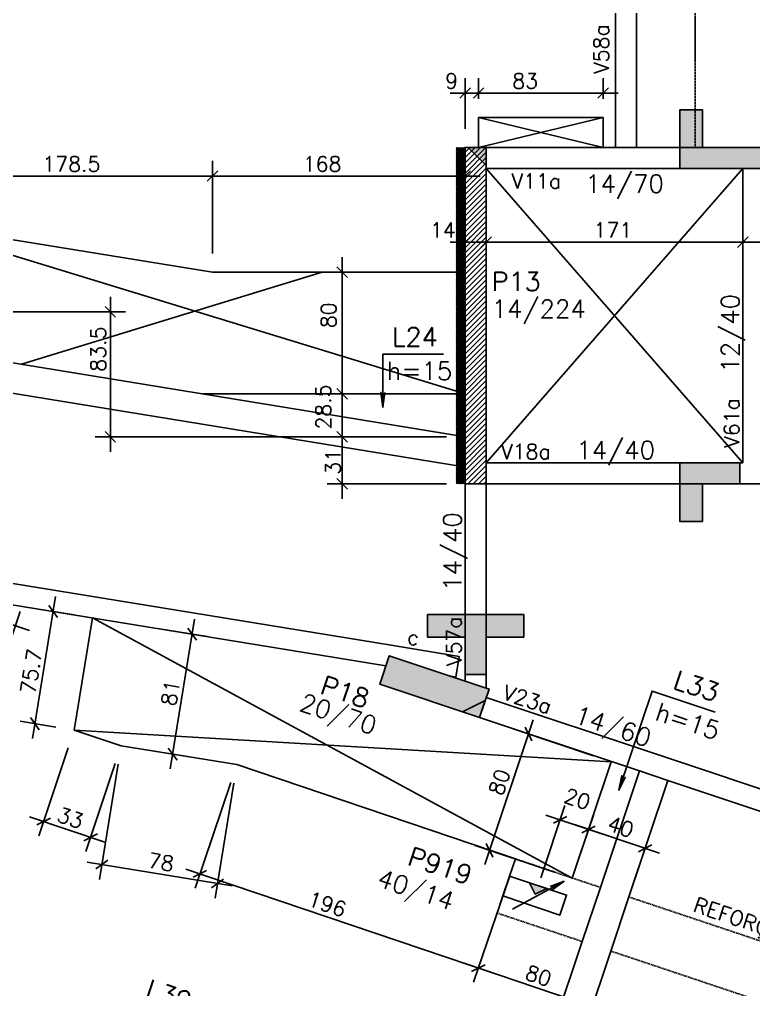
# Model space of a CAD drawing. Extents: x 3196 to 9141, y -1880 to 2325.
# Drawn here: x 5810 to 6299, y -118 to 528 of the extents above; entities that cross this region are included whole.
import ezdxf

# ---------------------------------------------------------------- set-up
doc = ezdxf.new("R2010")
doc.units = 0
doc.header["$MEASUREMENT"] = 0
doc.linetypes.add('ESTILO_TQS_0001', pattern=[1, 0.7, -0.3])
doc.layers.get('0').update_dxf_attribs({"linetype": 'CONTINUOUS'})
for name, color, linetype in [('1', 1, 'CONTINUOUS'), ('10', 10, 'CONTINUOUS'), ('2', 2, 'CONTINUOUS'), ('221', 11, 'CONTINUOUS'), ('3', 3, 'CONTINUOUS'), ('4', 4, 'CONTINUOUS'), ('8', 8, 'CONTINUOUS')]:
    doc.layers.add(name, color=color, linetype=linetype)
doc.styles.get("Standard").update_dxf_attribs({"font": 'ROMANS.SHX'})

# ---------------------------------------------------------------- blocks, each defined once
blk = doc.blocks.new('_H3', base_point=(15616.014671, -1966.579242))
for p, q in [((15610.014671, -1748.426392), (15615.861821, -1742.579242)), ((15610.014671, -1747.719286), (15615.154715, -1742.579242)), ((15610.014671, -1747.012179), (15614.447608, -1742.579242)), ((15610.014671, -1746.305072), (15613.740501, -1742.579242)), ((15610.014671, -1745.597965), (15613.033394, -1742.579242)), ((15610.014671, -1744.890858), (15612.326287, -1742.579242)), ((15610.014671, -1744.183752), (15611.619181, -1742.579242)), ((15610.014671, -1743.476645), (15610.912074, -1742.579242)), ((15610.014671, -1742.769538), (15610.204967, -1742.579242)), ((15610.014671, -1749.133499), (15616.014671, -1743.133499)), ((15610.014671, -1749.840606), (15616.014671, -1743.840606)), ((15610.014671, -1750.547713), (15616.014671, -1744.547713)), ((15610.014671, -1751.254819), (15616.014671, -1745.254819)), ((15610.014671, -1751.961926), (15616.014671, -1745.961926)), ((15610.014671, -1752.669033), (15616.014671, -1746.669033)), ((15610.014671, -1753.37614), (15616.014671, -1747.37614)), ((15610.014671, -1754.083247), (15616.014671, -1748.083247)), ((15610.014671, -1754.790353), (15616.014671, -1748.790353)), ((15610.014671, -1755.49746), (15616.014671, -1749.49746)), ((15610.014671, -1756.204567), (15616.014671, -1750.204567)), ((15610.014671, -1756.911674), (15616.014671, -1750.911674)), ((15610.014671, -1757.618781), (15616.014671, -1751.618781)), ((15610.014671, -1758.325887), (15616.014671, -1752.325887)), ((15610.014671, -1759.032994), (15616.014671, -1753.032994)), ((15610.014671, -1759.740101), (15616.014671, -1753.740101)), ((15610.014671, -1760.447208), (15616.014671, -1754.447208)), ((15610.014671, -1761.154314), (15616.014671, -1755.154314)), ((15610.014671, -1761.861421), (15616.014671, -1755.861421)), ((15610.014671, -1762.568528), (15616.014671, -1756.568528)), ((15610.014671, -1763.275635), (15616.014671, -1757.275635)), ((15610.014671, -1763.982742), (15616.014671, -1757.982742)), ((15610.014671, -1764.689848), (15616.014671, -1758.689848)), ((15610.014671, -1765.396955), (15616.014671, -1759.396955)), ((15610.014671, -1766.104062), (15616.014671, -1760.104062)), ((15610.014671, -1766.811169), (15616.014671, -1760.811169)), ((15610.014671, -1767.518275), (15616.014671, -1761.518275)), ((15610.014671, -1768.225382), (15616.014671, -1762.225382)), ((15610.014671, -1768.932489), (15616.014671, -1762.932489)), ((15610.014671, -1769.639596), (15616.014671, -1763.639596)), ((15610.014671, -1770.346703), (15616.014671, -1764.346703)), ((15610.014671, -1771.053809), (15616.014671, -1765.053809)), ((15610.014671, -1771.760916), (15616.014671, -1765.760916)), ((15610.014671, -1772.468023), (15616.014671, -1766.468023)), ((15610.014671, -1773.17513), (15616.014671, -1767.17513)), ((15610.014671, -1773.882236), (15616.014671, -1767.882236)), ((15610.014671, -1774.589343), (15616.014671, -1768.589343)), ((15610.014671, -1775.29645), (15616.014671, -1769.29645)), ((15610.014671, -1776.003557), (15616.014671, -1770.003557)), ((15610.014671, -1776.710664), (15616.014671, -1770.710664)), ((15610.014671, -1777.41777), (15616.014671, -1771.41777)), ((15610.014671, -1778.124877), (15616.014671, -1772.124877)), ((15610.014671, -1778.831984), (15616.014671, -1772.831984)), ((15610.014671, -1779.539091), (15616.014671, -1773.539091)), ((15610.014671, -1780.246198), (15616.014671, -1774.246198)), ((15610.014671, -1780.953304), (15616.014671, -1774.953304)), ((15610.014671, -1781.660411), (15616.014671, -1775.660411)), ((15610.014671, -1782.367518), (15616.014671, -1776.367518)), ((15610.014671, -1783.074625), (15616.014671, -1777.074625)), ((15610.014671, -1783.781731), (15616.014671, -1777.781731)), ((15610.014671, -1784.488838), (15616.014671, -1778.488838)), ((15610.014671, -1785.195945), (15616.014671, -1779.195945)), ((15610.014671, -1785.903052), (15616.014671, -1779.903052)), ((15610.014671, -1786.610159), (15616.014671, -1780.610159)), ((15610.014671, -1787.317265), (15616.014671, -1781.317265)), ((15610.014671, -1788.024372), (15616.014671, -1782.024372)), ((15610.014671, -1788.731479), (15616.014671, -1782.731479)), ((15610.014671, -1789.438586), (15616.014671, -1783.438586)), ((15610.014671, -1790.145692), (15616.014671, -1784.145692)), ((15610.014671, -1790.852799), (15616.014671, -1784.852799)), ((15610.014671, -1791.559906), (15616.014671, -1785.559906)), ((15610.014671, -1792.267013), (15616.014671, -1786.267013)), ((15610.014671, -1792.97412), (15616.014671, -1786.97412)), ((15610.014671, -1793.681226), (15616.014671, -1787.681226)), ((15610.014671, -1794.388333), (15616.014671, -1788.388333)), ((15610.014671, -1795.09544), (15616.014671, -1789.09544)), ((15610.014671, -1795.802547), (15616.014671, -1789.802547)), ((15610.014671, -1796.509653), (15616.014671, -1790.509653)), ((15610.014671, -1797.21676), (15616.014671, -1791.21676)), ((15610.014671, -1797.923867), (15616.014671, -1791.923867)), ((15610.014671, -1798.630974), (15616.014671, -1792.630974)), ((15610.014671, -1799.338081), (15616.014671, -1793.338081)), ((15610.014671, -1800.045187), (15616.014671, -1794.045187)), ((15610.014671, -1800.752294), (15616.014671, -1794.752294)), ((15610.014671, -1801.459401), (15616.014671, -1795.459401)), ((15610.014671, -1802.166508), (15616.014671, -1796.166508)), ((15610.014671, -1802.873615), (15616.014671, -1796.873615)), ((15610.014671, -1803.580721), (15616.014671, -1797.580721)), ((15610.014671, -1804.287828), (15616.014671, -1798.287828)), ((15610.014671, -1804.994935), (15616.014671, -1798.994935)), ((15610.014671, -1805.702042), (15616.014671, -1799.702042)), ((15610.014671, -1806.409148), (15616.014671, -1800.409148)), ((15610.014671, -1807.116255), (15616.014671, -1801.116255)), ((15610.014671, -1807.823362), (15616.014671, -1801.823362)), ((15610.014671, -1808.530469), (15616.014671, -1802.530469)), ((15610.014671, -1809.237576), (15616.014671, -1803.237576)), ((15610.014671, -1809.944682), (15616.014671, -1803.944682)), ((15610.014671, -1810.651789), (15616.014671, -1804.651789)), ((15610.014671, -1811.358896), (15616.014671, -1805.358896)), ((15610.014671, -1812.066003), (15616.014671, -1806.066003)), ((15610.014671, -1812.773109), (15616.014671, -1806.773109)), ((15610.014671, -1813.480216), (15616.014671, -1807.480216)), ((15610.014671, -1814.187323), (15616.014671, -1808.187323)), ((15610.014671, -1814.89443), (15616.014671, -1808.89443)), ((15610.014671, -1815.601537), (15616.014671, -1809.601537)), ((15610.014671, -1816.308643), (15616.014671, -1810.308643)), ((15610.014671, -1817.01575), (15616.014671, -1811.01575)), ((15610.014671, -1817.722857), (15616.014671, -1811.722857)), ((15610.014671, -1818.429964), (15616.014671, -1812.429964)), ((15610.014671, -1819.13707), (15616.014671, -1813.13707)), ((15610.014671, -1819.844177), (15616.014671, -1813.844177)), ((15610.014671, -1820.551284), (15616.014671, -1814.551284)), ((15610.014671, -1821.258391), (15616.014671, -1815.258391)), ((15610.014671, -1821.965498), (15616.014671, -1815.965498)), ((15610.014671, -1822.672604), (15616.014671, -1816.672604)), ((15610.014671, -1823.379711), (15616.014671, -1817.379711)), ((15610.014671, -1824.086818), (15616.014671, -1818.086818)), ((15610.014671, -1824.793925), (15616.014671, -1818.793925)), ((15610.014671, -1825.501032), (15616.014671, -1819.501032)), ((15610.014671, -1826.208138), (15616.014671, -1820.208138)), ((15610.014671, -1826.915245), (15616.014671, -1820.915245)), ((15610.014671, -1827.622352), (15616.014671, -1821.622352)), ((15610.014671, -1828.329459), (15616.014671, -1822.329459)), ((15610.014671, -1829.036565), (15616.014671, -1823.036565)), ((15610.014671, -1829.743672), (15616.014671, -1823.743672)), ((15610.014671, -1830.450779), (15616.014671, -1824.450779)), ((15610.014671, -1831.157886), (15616.014671, -1825.157886)), ((15610.014671, -1831.864993), (15616.014671, -1825.864993)), ((15610.014671, -1832.572099), (15616.014671, -1826.572099)), ((15610.014671, -1833.279206), (15616.014671, -1827.279206)), ((15610.014671, -1833.986313), (15616.014671, -1827.986313)), ((15610.014671, -1834.69342), (15616.014671, -1828.69342)), ((15610.014671, -1835.400526), (15616.014671, -1829.400526)), ((15610.014671, -1836.107633), (15616.014671, -1830.107633)), ((15610.014671, -1836.81474), (15616.014671, -1830.81474)), ((15610.014671, -1837.521847), (15616.014671, -1831.521847)), ((15610.014671, -1838.228954), (15616.014671, -1832.228954)), ((15610.014671, -1838.93606), (15616.014671, -1832.93606)), ((15610.014671, -1839.643167), (15616.014671, -1833.643167)), ((15610.014671, -1840.350274), (15616.014671, -1834.350274)), ((15610.014671, -1841.057381), (15616.014671, -1835.057381)), ((15610.014671, -1841.764487), (15616.014671, -1835.764487)), ((15610.014671, -1842.471594), (15616.014671, -1836.471594)), ((15610.014671, -1843.178701), (15616.014671, -1837.178701)), ((15610.014671, -1843.885808), (15616.014671, -1837.885808)), ((15610.014671, -1844.592915), (15616.014671, -1838.592915)), ((15610.014671, -1845.300021), (15616.014671, -1839.300021)), ((15610.014671, -1846.007128), (15616.014671, -1840.007128)), ((15610.014671, -1846.714235), (15616.014671, -1840.714235)), ((15610.014671, -1847.421342), (15616.014671, -1841.421342)), ((15610.014671, -1848.128449), (15616.014671, -1842.128449)), ((15610.014671, -1848.835555), (15616.014671, -1842.835555)), ((15610.014671, -1849.542662), (15616.014671, -1843.542662)), ((15610.014671, -1850.249769), (15616.014671, -1844.249769)), ((15610.014671, -1850.956876), (15616.014671, -1844.956876)), ((15610.014671, -1851.663982), (15616.014671, -1845.663982)), ((15610.014671, -1852.371089), (15616.014671, -1846.371089)), ((15610.014671, -1853.078196), (15616.014671, -1847.078196)), ((15610.014671, -1853.785303), (15616.014671, -1847.785303)), ((15610.014671, -1854.49241), (15616.014671, -1848.49241)), ((15610.014671, -1855.199516), (15616.014671, -1849.199516)), ((15610.014671, -1855.906623), (15616.014671, -1849.906623)), ((15610.014671, -1856.61373), (15616.014671, -1850.61373)), ((15610.014671, -1857.320837), (15616.014671, -1851.320837)), ((15610.014671, -1858.027943), (15616.014671, -1852.027943)), ((15610.014671, -1858.73505), (15616.014671, -1852.73505)), ((15610.014671, -1859.442157), (15616.014671, -1853.442157)), ((15610.014671, -1860.149264), (15616.014671, -1854.149264)), ((15610.014671, -1860.856371), (15616.014671, -1854.856371)), ((15610.014671, -1861.563477), (15616.014671, -1855.563477)), ((15610.014671, -1862.270584), (15616.014671, -1856.270584)), ((15610.014671, -1862.977691), (15616.014671, -1856.977691)), ((15610.014671, -1863.684798), (15616.014671, -1857.684798)), ((15610.014671, -1864.391904), (15616.014671, -1858.391904)), ((15610.014671, -1865.099011), (15616.014671, -1859.099011)), ((15610.014671, -1865.806118), (15616.014671, -1859.806118)), ((15610.014671, -1866.513225), (15616.014671, -1860.513225)), ((15610.014671, -1867.220332), (15616.014671, -1861.220332)), ((15610.014671, -1867.927438), (15616.014671, -1861.927438)), ((15610.014671, -1868.634545), (15616.014671, -1862.634545)), ((15610.014671, -1869.341652), (15616.014671, -1863.341652)), ((15610.014671, -1870.048759), (15616.014671, -1864.048759)), ((15610.014671, -1870.755866), (15616.014671, -1864.755866)), ((15610.014671, -1871.462972), (15616.014671, -1865.462972)), ((15610.014671, -1872.170079), (15616.014671, -1866.170079)), ((15610.014671, -1872.877186), (15616.014671, -1866.877186)), ((15610.014671, -1873.584293), (15616.014671, -1867.584293)), ((15610.014671, -1874.291399), (15616.014671, -1868.291399)), ((15610.014671, -1874.998506), (15616.014671, -1868.998506)), ((15610.014671, -1875.705613), (15616.014671, -1869.705613)), ((15610.014671, -1876.41272), (15616.014671, -1870.41272)), ((15610.014671, -1877.119827), (15616.014671, -1871.119827)), ((15610.014671, -1877.826933), (15616.014671, -1871.826933)), ((15610.014671, -1878.53404), (15616.014671, -1872.53404)), ((15610.014671, -1879.241147), (15616.014671, -1873.241147)), ((15610.014671, -1879.948254), (15616.014671, -1873.948254)), ((15610.014671, -1880.65536), (15616.014671, -1874.65536)), ((15610.014671, -1881.362467), (15616.014671, -1875.362467)), ((15610.014671, -1882.069574), (15616.014671, -1876.069574)), ((15610.014671, -1882.776681), (15616.014671, -1876.776681)), ((15610.014671, -1883.483788), (15616.014671, -1877.483788)), ((15610.014671, -1884.190894), (15616.014671, -1878.190894)), ((15610.014671, -1884.898001), (15616.014671, -1878.898001)), ((15610.014671, -1885.605108), (15616.014671, -1879.605108)), ((15610.014671, -1886.312215), (15616.014671, -1880.312215)), ((15610.014671, -1887.019321), (15616.014671, -1881.019321)), ((15610.014671, -1887.726428), (15616.014671, -1881.726428)), ((15610.014671, -1888.433535), (15616.014671, -1882.433535)), ((15610.014671, -1889.140642), (15616.014671, -1883.140642)), ((15610.014671, -1889.847749), (15616.014671, -1883.847749)), ((15610.014671, -1890.554855), (15616.014671, -1884.554855)), ((15610.014671, -1891.261962), (15616.014671, -1885.261962)), ((15610.014671, -1891.969069), (15616.014671, -1885.969069)), ((15610.014671, -1892.676176), (15616.014671, -1886.676176)), ((15610.014671, -1893.383283), (15616.014671, -1887.383283)), ((15610.014671, -1894.090389), (15616.014671, -1888.090389)), ((15610.014671, -1894.797496), (15616.014671, -1888.797496)), ((15610.014671, -1895.504603), (15616.014671, -1889.504603)), ((15610.014671, -1896.21171), (15616.014671, -1890.21171)), ((15610.014671, -1896.918816), (15616.014671, -1890.918816)), ((15610.014671, -1897.625923), (15616.014671, -1891.625923)), ((15610.014671, -1898.33303), (15616.014671, -1892.33303)), ((15610.014671, -1899.040137), (15616.014671, -1893.040137)), ((15610.014671, -1899.747244), (15616.014671, -1893.747244)), ((15610.014671, -1900.45435), (15616.014671, -1894.45435)), ((15610.014671, -1901.161457), (15616.014671, -1895.161457)), ((15610.014671, -1901.868564), (15616.014671, -1895.868564)), ((15610.014671, -1902.575671), (15616.014671, -1896.575671)), ((15610.014671, -1903.282777), (15616.014671, -1897.282777)), ((15610.014671, -1903.989884), (15616.014671, -1897.989884)), ((15610.014671, -1904.696991), (15616.014671, -1898.696991)), ((15610.014671, -1905.404098), (15616.014671, -1899.404098)), ((15610.014671, -1906.111205), (15616.014671, -1900.111205)), ((15610.014671, -1906.818311), (15616.014671, -1900.818311)), ((15610.014671, -1907.525418), (15616.014671, -1901.525418)), ((15610.014671, -1908.232525), (15616.014671, -1902.232525)), ((15610.014671, -1908.939632), (15616.014671, -1902.939632)), ((15610.014671, -1909.646738), (15616.014671, -1903.646738)), ((15610.014671, -1910.353845), (15616.014671, -1904.353845)), ((15610.014671, -1911.060952), (15616.014671, -1905.060952)), ((15610.014671, -1911.768059), (15616.014671, -1905.768059)), ((15610.014671, -1912.475166), (15616.014671, -1906.475166)), ((15610.014671, -1913.182272), (15616.014671, -1907.182272)), ((15610.014671, -1913.889379), (15616.014671, -1907.889379)), ((15610.014671, -1914.596486), (15616.014671, -1908.596486)), ((15610.014671, -1915.303593), (15616.014671, -1909.303593)), ((15610.014671, -1916.0107), (15616.014671, -1910.0107)), ((15610.014671, -1916.717806), (15616.014671, -1910.717806)), ((15610.014671, -1917.424913), (15616.014671, -1911.424913)), ((15610.014671, -1918.13202), (15616.014671, -1912.13202)), ((15610.014671, -1918.839127), (15616.014671, -1912.839127)), ((15610.014671, -1919.546233), (15616.014671, -1913.546233)), ((15610.014671, -1920.25334), (15616.014671, -1914.25334)), ((15610.014671, -1920.960447), (15616.014671, -1914.960447)), ((15610.014671, -1921.667554), (15616.014671, -1915.667554)), ((15610.014671, -1922.374661), (15616.014671, -1916.374661)), ((15610.014671, -1923.081767), (15616.014671, -1917.081767)), ((15610.014671, -1923.788874), (15616.014671, -1917.788874)), ((15610.014671, -1924.495981), (15616.014671, -1918.495981)), ((15610.014671, -1925.203088), (15616.014671, -1919.203088)), ((15610.014671, -1925.910194), (15616.014671, -1919.910194)), ((15610.014671, -1926.617301), (15616.014671, -1920.617301)), ((15610.014671, -1927.324408), (15616.014671, -1921.324408)), ((15610.014671, -1928.031515), (15616.014671, -1922.031515)), ((15610.014671, -1928.738622), (15616.014671, -1922.738622)), ((15610.014671, -1929.445728), (15616.014671, -1923.445728)), ((15610.014671, -1930.152835), (15616.014671, -1924.152835)), ((15610.014671, -1930.859942), (15616.014671, -1924.859942)), ((15610.014671, -1931.567049), (15616.014671, -1925.567049)), ((15610.014671, -1932.274155), (15616.014671, -1926.274155)), ((15610.014671, -1932.981262), (15616.014671, -1926.981262)), ((15610.014671, -1933.688369), (15616.014671, -1927.688369)), ((15610.014671, -1934.395476), (15616.014671, -1928.395476)), ((15610.014671, -1935.102583), (15616.014671, -1929.102583)), ((15610.014671, -1935.809689), (15616.014671, -1929.809689)), ((15610.014671, -1936.516796), (15616.014671, -1930.516796)), ((15610.014671, -1937.223903), (15616.014671, -1931.223903)), ((15610.014671, -1937.93101), (15616.014671, -1931.93101)), ((15610.014671, -1938.638117), (15616.014671, -1932.638117)), ((15610.014671, -1939.345223), (15616.014671, -1933.345223)), ((15610.014671, -1940.05233), (15616.014671, -1934.05233)), ((15610.014671, -1940.759437), (15616.014671, -1934.759437)), ((15610.014671, -1941.466544), (15616.014671, -1935.466544)), ((15610.014671, -1942.17365), (15616.014671, -1936.17365)), ((15610.014671, -1942.880757), (15616.014671, -1936.880757)), ((15610.014671, -1943.587864), (15616.014671, -1937.587864)), ((15610.014671, -1944.294971), (15616.014671, -1938.294971)), ((15610.014671, -1945.002078), (15616.014671, -1939.002078)), ((15610.014671, -1945.709184), (15616.014671, -1939.709184)), ((15610.014671, -1946.416291), (15616.014671, -1940.416291)), ((15610.014671, -1947.123398), (15616.014671, -1941.123398)), ((15610.014671, -1947.830505), (15616.014671, -1941.830505)), ((15610.014671, -1948.537611), (15616.014671, -1942.537611)), ((15610.014671, -1949.244718), (15616.014671, -1943.244718)), ((15610.014671, -1949.951825), (15616.014671, -1943.951825)), ((15610.014671, -1950.658932), (15616.014671, -1944.658932)), ((15610.014671, -1951.366039), (15616.014671, -1945.366039)), ((15610.014671, -1952.073145), (15616.014671, -1946.073145)), ((15610.014671, -1952.780252), (15616.014671, -1946.780252)), ((15610.014671, -1953.487359), (15616.014671, -1947.487359)), ((15610.014671, -1954.194466), (15616.014671, -1948.194466)), ((15610.014671, -1954.901572), (15616.014671, -1948.901572)), ((15610.014671, -1955.608679), (15616.014671, -1949.608679)), ((15610.014671, -1956.315786), (15616.014671, -1950.315786)), ((15610.014671, -1957.022893), (15616.014671, -1951.022893)), ((15610.014671, -1957.73), (15616.014671, -1951.73)), ((15610.014671, -1958.437106), (15616.014671, -1952.437106)), ((15610.014671, -1959.144213), (15616.014671, -1953.144213)), ((15610.014671, -1959.85132), (15616.014671, -1953.85132)), ((15610.014671, -1960.558427), (15616.014671, -1954.558427)), ((15610.014671, -1961.265534), (15616.014671, -1955.265534)), ((15610.014671, -1961.97264), (15616.014671, -1955.97264)), ((15610.014671, -1962.679747), (15616.014671, -1956.679747)), ((15610.014671, -1963.386854), (15616.014671, -1957.386854)), ((15610.014671, -1964.093961), (15616.014671, -1958.093961)), ((15610.014671, -1964.801067), (15616.014671, -1958.801067)), ((15610.014671, -1965.508174), (15616.014671, -1959.508174)), ((15610.014671, -1966.215281), (15616.014671, -1960.215281)), ((15610.357817, -1966.579242), (15616.014671, -1960.922388)), ((15611.064924, -1966.579242), (15616.014671, -1961.629495)), ((15611.77203, -1966.579242), (15616.014671, -1962.336601)), ((15612.479137, -1966.579242), (15616.014671, -1963.043708)), ((15613.186244, -1966.579242), (15616.014671, -1963.750815)), ((15613.893351, -1966.579242), (15616.014671, -1964.457922)), ((15614.600457, -1966.579242), (15616.014671, -1965.165028)), ((15615.307564, -1966.579242), (15616.014671, -1965.872135))]:
    blk.add_line(p, q)

msp = doc.modelspace()

# ---------------------------------------------------------------- linework, layer by layer
at = {"layer": '1', "linetype": 'Continuous'}
for p, q in [((6115.727418, 442.922065), (6198.614118, 462.922065)), ((6198.614118, 442.922065), (6115.727418, 462.922065)), ((5759.954318, 388.973615), (5938.571868, 359.821065)), ((5938.571868, 359.821065), (6106.736768, 359.821065)), ((6113.727418, 330.922065), (6113.727418, 330.922065)), ((6106.736768, 278.821065), (5932.005268, 278.821065)), ((6086.267918, 83.869665), (6086.267918, 83.869665)), ((5846.482736, 54.971565), (5877.776019, 44.496336)), ((5877.776019, 44.496336), (5954.757418, 31.932065)), ((6178.105418, -43.546485), (6204.032318, 33.906065)), ((5954.757418, 31.932065), (6140.174468, -30.848935)), ((6153.108618, -55.215035), (6153.108618, -55.215035))]:
    msp.add_line(p, q, dxfattribs=at)
at = {"layer": '1'}
msp.add_line((5846.482736, 54.971565), (5858.677085, 129.684031), dxfattribs=at)
at = {"layer": '1', "linetype": 'ESTILO_TQS_0001'}
for points in [[(6259.868868, 442.922065), (6259.868868, 780.434165)], [(6140.174468, -30.848935), (6196.826618, -49.813585)], [(6215.792168, -56.162435), (6476.568568, -143.459035)], [(6128.111668, -66.883485), (6184.764168, -85.848285)], [(6203.729718, -92.197135), (6464.506118, -179.493685)]]:
    msp.add_lwpolyline(points, dxfattribs=at)
at = {"layer": '1', "linetype": 'Continuous'}
msp.add_lwpolyline([(6115.727418, 442.922065), (6198.614118, 442.922065), (6198.614118, 462.922065), (6115.727418, 462.922065), (6115.727418, 442.922065)], dxfattribs=at)
at = {"layer": '10', "linetype": 'Continuous'}
for points in [[(6108.727418, 442.922065), (6120.727418, 430.922065), (6120.727418, 430.922065)], [(6120.727418, 442.922065), (6108.727418, 442.922065), (6120.727418, 430.922065)], [(6056.252518, 104.462765), (6049.903768, 85.497165), (6049.903768, 85.497165)], [(6116.283318, 63.276615), (6056.252518, 104.462765), (6049.903768, 85.497165)], [(6122.632068, 82.242165), (6056.252518, 104.462765), (6056.252518, 104.462765)], [(6116.283318, 63.276615), (6122.632068, 82.242165), (6056.252518, 104.462765)], [(6120.092568, 74.655965), (6104.903968, 67.085815), (6104.903968, 67.085815)], [(6116.283318, 63.276615), (6120.092568, 74.655965), (6104.903968, 67.085815)], [(6149.640968, -46.672485), (6153.426018, -54.266785), (6153.426018, -54.266785)], [(6161.020318, -50.481685), (6149.640968, -46.672485), (6153.426018, -54.266785)]]:
    msp.add_solid(points, dxfattribs=at)
at = {"layer": '2', "linetype": 'Continuous'}
for p, q in [((6106.727418, 455.422065), (6106.727418, 489.185815)), ((6115.727418, 475.422065), (6115.727418, 489.185815)), ((6198.614118, 475.422065), (6198.614118, 489.185815)), ((6096.727418, 479.185815), (6125.727418, 479.185815)), ((6103.191868, 475.650265), (6110.262968, 482.721365)), ((6105.727418, 479.185815), (6208.614118, 479.185815)), ((6112.191868, 475.650265), (6119.262968, 482.721365)), ((6112.191868, 475.650265), (6119.262968, 482.721365)), ((6195.078618, 475.650265), (6202.149668, 482.721365)), ((6249.678818, 467.922065), (6249.678818, 428.922065)), ((6264.678818, 442.922065), (6264.678818, 467.922065)), ((6106.727418, 429.238815), (6120.410668, 442.922065)), ((6106.727418, 432.774315), (6116.875168, 442.922065)), ((6106.727418, 436.309865), (6113.339618, 442.922065)), ((6106.727418, 439.845415), (6109.804068, 442.922065)), ((6106.727418, 425.703265), (6120.727418, 439.703265)), ((6319.678818, 442.922065), (6264.678818, 442.922065)), ((5938.571868, 372.321065), (5938.571868, 433.928065)), ((5938.571868, 407.941465), (5938.571868, 433.928065)), ((6106.727418, 422.167715), (6120.727418, 436.167715)), ((6106.736768, 372.321065), (6106.736768, 433.928065)), ((5935.036368, 420.392565), (5942.107418, 427.463615)), ((5935.036368, 420.392565), (5942.107418, 427.463615)), ((6103.201218, 420.392565), (6110.272318, 427.463615)), ((6106.727418, 418.632215), (6120.727418, 432.632215)), ((6106.727418, 415.096665), (6120.727418, 429.096665)), ((6120.727418, 232.922065), (6291.727418, 428.922065)), ((6120.727418, 428.922065), (6291.727418, 232.922065)), ((6249.678818, 428.922065), (6319.678818, 428.922065)), ((5749.954318, 423.928065), (5948.571868, 423.928065)), ((5928.571868, 423.928065), (6116.736768, 423.928065)), ((6106.727418, 411.561115), (6120.727418, 425.561115)), ((6106.727418, 408.025615), (6120.727418, 422.025615)), ((6106.727418, 404.490065), (6120.727418, 418.490065)), ((6106.727418, 400.954515), (6120.727418, 414.954515)), ((6106.727418, 397.419015), (6120.727418, 411.419015)), ((6106.727418, 393.883465), (6120.727418, 407.883465)), ((6106.727418, 390.347915), (6120.727418, 404.347915)), ((6106.727418, 386.812415), (6120.727418, 400.812415)), ((6106.727418, 383.276865), (6120.727418, 397.276865)), ((6106.727418, 379.741315), (6120.727418, 393.741315)), ((6106.727418, 392.136915), (6106.727418, 369.936915)), ((6106.727418, 376.205815), (6120.727418, 390.205815)), ((5759.333468, 385.169515), (6106.736768, 278.821065)), ((6103.191868, 376.401365), (6110.262968, 383.472465)), ((6103.191868, 376.401365), (6110.262968, 383.472465)), ((6106.727418, 372.670265), (6120.727418, 386.670265)), ((6106.727418, 369.134715), (6120.727418, 383.134715)), ((6117.191868, 376.401365), (6124.262968, 383.472465)), ((6117.191868, 376.401365), (6124.262968, 383.472465)), ((6288.191868, 376.401365), (6295.262968, 383.472465)), ((6288.191868, 376.401365), (6295.262968, 383.472465)), ((6096.727418, 379.936915), (6130.727418, 379.936915)), ((6106.727418, 365.599215), (6120.727418, 379.599215)), ((6106.727418, 362.063665), (6120.727418, 376.063665)), ((6110.727418, 379.936915), (6301.727418, 379.936915)), ((6281.727418, 379.936915), (6313.727418, 379.936915)), ((6293.727418, 379.936915), (6484.736768, 379.936915)), ((6024.800068, 268.821065), (6024.800068, 369.821065)), ((6106.727418, 358.528115), (6120.727418, 372.528115)), ((6106.727418, 354.992565), (6120.727418, 368.992565)), ((6028.335618, 356.285515), (6021.264568, 363.356565)), ((6106.727418, 351.457065), (6120.727418, 365.457065)), ((6106.727418, 347.921515), (6120.727418, 361.921515)), ((5811.274968, 298.525665), (6011.505568, 359.821065)), ((6036.417818, 359.821065), (6014.800068, 359.821065)), ((6106.727418, 344.385965), (6120.727418, 358.385965)), ((6106.727418, 340.850465), (6120.727418, 354.850465)), ((6106.727418, 337.314915), (6120.727418, 351.314915)), ((5870.500868, 240.302765), (5870.500868, 343.493465)), ((6106.727418, 333.779365), (6120.727418, 347.779365)), ((6106.727418, 330.243865), (6120.727418, 344.243865)), ((5874.036418, 329.957915), (5866.965318, 337.028965)), ((6106.727418, 326.708315), (6120.727418, 340.708315)), ((6106.727418, 323.172765), (6120.727418, 337.172765)), ((5609.517668, 333.493465), (5880.500868, 333.493465)), ((6106.727418, 319.637265), (6120.727418, 333.637265)), ((6106.727418, 316.101715), (6120.727418, 330.101715)), ((6106.727418, 312.566165), (6120.727418, 326.566165)), ((6106.727418, 309.030665), (6120.727418, 323.030665)), ((6106.727418, 305.495115), (6120.727418, 319.495115)), ((6106.727418, 301.959565), (6120.727418, 315.959565)), ((6106.727418, 298.424065), (6120.727418, 312.424065)), ((6106.727418, 294.888515), (6120.727418, 308.888515)), ((6106.727418, 291.352965), (6120.727418, 305.352965)), ((6106.727418, 287.817465), (6120.727418, 301.817465)), ((6106.727418, 284.281915), (6120.727418, 298.281915)), ((6106.727418, 280.746365), (6120.727418, 294.746365)), ((6106.727418, 277.210865), (6120.727418, 291.210865)), ((6024.800068, 240.302765), (6024.800068, 288.821065)), ((6106.727418, 273.675315), (6120.727418, 287.675315)), ((6017.974868, 278.821065), (6014.800068, 278.821065)), ((6028.335618, 275.285515), (6021.264568, 282.356565)), ((6028.335618, 275.285515), (6021.264568, 282.356565)), ((6106.727418, 270.139765), (6120.727418, 284.139765)), ((6106.727418, 266.604265), (6120.727418, 280.604265)), ((6106.727418, 263.068715), (6120.727418, 277.068715)), ((6106.727418, 259.533165), (6120.727418, 273.533165)), ((6106.727418, 255.997615), (6120.727418, 269.997615)), ((6106.727418, 252.462115), (6120.727418, 266.462115)), ((6024.800068, 208.922065), (6024.800068, 260.302765)), ((6106.727418, 248.926565), (6120.727418, 262.926565)), ((6106.727418, 245.391015), (6120.727418, 259.391015)), ((5874.036418, 246.767215), (5866.965318, 253.838265)), ((6028.335618, 246.767215), (6021.264568, 253.838265)), ((6028.335618, 246.767215), (6021.264568, 253.838265)), ((6106.727418, 241.855515), (6120.727418, 255.855515)), ((6106.727418, 238.319965), (6120.727418, 252.319965)), ((6094.227418, 250.302765), (5860.500868, 250.302765)), ((6094.227418, 250.302765), (6014.800068, 250.302765)), ((6106.727418, 234.784415), (6120.727418, 248.784415)), ((6106.727418, 231.248915), (6120.727418, 245.248915)), ((6106.727418, 227.713365), (6120.727418, 241.713365)), ((6106.727418, 224.177815), (6120.727418, 238.177815)), ((6106.727418, 220.642315), (6120.727418, 234.642315)), ((6289.678818, 232.922065), (6249.678818, 232.922065)), ((6249.678818, 232.922065), (6249.678818, 193.922065)), ((6289.678818, 218.922065), (6289.678818, 232.922065)), ((6108.542718, 218.922065), (6120.727418, 231.106765)), ((6112.078268, 218.922065), (6120.727418, 227.571215)), ((6028.335618, 215.386515), (6021.264568, 222.457615)), ((6115.613768, 218.922065), (6120.727418, 224.035715)), ((6119.149318, 218.922065), (6120.727418, 220.500165)), ((6094.227418, 218.922065), (6014.800068, 218.922065)), ((6264.678818, 193.922065), (6264.678818, 218.922065)), ((6264.678818, 218.922065), (6289.678818, 218.922065)), ((5739.157468, 147.157865), (5816.759418, 121.181765)), ((5762.676368, -8.884435), (5810.450818, 133.838865)), ((5858.677049, 129.683812), (6178.105398, -43.546543)), ((6106.727418, 131.879915), (6081.727418, 131.879915)), ((6145.727418, 131.879915), (6106.727418, 131.879915)), ((6081.727418, 116.879915), (6106.727418, 116.879915)), ((6106.727418, 116.879915), (6106.727418, 91.879915)), ((6120.727418, 91.879915), (6120.727418, 116.879915)), ((6120.727418, 116.879915), (6145.727418, 116.879915)), ((6106.727418, 91.879915), (6120.727418, 91.879915)), ((6119.796418, -34.573285), (6152.072068, 61.844965)), ((5846.482736, 54.971565), (6204.032318, 33.906065)), ((6192.178818, 37.873965), (6139.414918, 55.536465)), ((6151.128118, 47.887165), (6146.667318, 56.837115)), ((5950.748568, 20.092315), (5926.937218, -50.232035)), ((6157.076618, -43.361585), (6173.150218, 4.654215)), ((6198.423968, -14.351785), (6160.493018, -1.654135)), ((6174.450768, -2.598235), (6165.500818, -7.058885)), ((6182.073418, -31.693085), (6192.115618, -1.694585)), ((6236.110718, -26.967685), (6179.458418, -8.002935)), ((6193.416168, -8.947035), (6184.466218, -13.407685)), ((6193.416168, -8.947035), (6184.466218, -13.407685)), ((6219.760168, -44.308985), (6229.802368, -14.310485)), ((6166.251868, -39.578635), (6113.487968, -21.916135)), ((6125.201168, -29.565435), (6120.740368, -20.615485)), ((6231.102918, -21.562885), (6222.152968, -26.023585)), ((5920.672518, -37.553135), (6125.033118, -106.748285)), ((5925.661668, -42.975135), (5934.626968, -38.545335)), ((6136.165618, -42.688635), (6112.354268, -113.012985)), ((6106.089568, -100.334135), (6200.842968, -132.416985)), ((6111.078668, -105.756135), (6120.043968, -101.326285)), ((6111.078668, -105.756135), (6120.043968, -101.326285))]:
    msp.add_line(p, q, dxfattribs=at)
for points in [[(6249.678818, 428.922065), (6319.678818, 428.922065), (6319.678818, 442.922065), (6264.678818, 442.922065), (6264.678818, 467.922065), (6249.678818, 467.922065), (6249.678818, 428.922065)], [(6092.249118, 305.321865), (6051.939518, 305.321865), (6051.939518, 269.928065), (6050.634268, 279.842515), (6051.939518, 269.928065), (6053.244768, 279.842515)], [(6289.678818, 218.922065), (6289.678818, 232.922065), (6249.678818, 232.922065), (6249.678818, 193.922065), (6264.678818, 193.922065), (6264.678818, 218.922065), (6289.678818, 218.922065)], [(6106.727418, 91.879915), (6120.727418, 91.879915), (6120.727418, 116.879915), (6145.727418, 116.879915), (6145.727418, 131.879915), (6106.727418, 131.879915), (6081.727418, 131.879915), (6081.727418, 116.879915), (6106.727418, 116.879915), (6106.727418, 91.879915)], [(6273.246368, 66.816115), (6231.183618, 80.893965), (6209.084468, 14.864915), (6210.993418, 24.681015), (6209.084468, 14.864915), (6213.468968, 23.852515)], [(6138.362218, -64.333835), (6172.637218, -45.711985), (6164.548618, -51.592035), (6172.637218, -45.711985), (6163.302368, -49.298185)]]:
    msp.add_lwpolyline(points, dxfattribs=at)
for points in [[(6249.678818, 428.922065), (6264.678818, 442.922065), (6264.678818, 467.922065)], [(6264.678818, 467.922065), (6249.678818, 467.922065), (6249.678818, 467.922065)], [(6249.678818, 428.922065), (6264.678818, 467.922065), (6249.678818, 467.922065)], [(6264.678818, 442.922065), (6264.678818, 467.922065), (6264.678818, 467.922065)], [(6249.678818, 428.922065), (6319.678818, 428.922065), (6319.678818, 442.922065)], [(6249.678818, 428.922065), (6319.678818, 442.922065), (6264.678818, 442.922065)], [(6319.678818, 442.922065), (6264.678818, 442.922065), (6264.678818, 442.922065)], [(6289.678818, 232.922065), (6249.678818, 232.922065), (6249.678818, 232.922065)], [(6289.678818, 218.922065), (6289.678818, 232.922065), (6249.678818, 232.922065)], [(6249.678818, 232.922065), (6249.678818, 193.922065), (6264.678818, 193.922065)], [(6249.678818, 232.922065), (6264.678818, 193.922065), (6264.678818, 218.922065)], [(6249.678818, 232.922065), (6264.678818, 218.922065), (6264.678818, 218.922065)], [(6289.678818, 218.922065), (6249.678818, 232.922065), (6264.678818, 218.922065)], [(6264.678818, 193.922065), (6264.678818, 218.922065), (6264.678818, 218.922065)], [(6249.678818, 193.922065), (6264.678818, 193.922065), (6264.678818, 193.922065)], [(6106.727418, 131.879915), (6081.727418, 131.879915), (6081.727418, 131.879915)], [(6120.727418, 116.879915), (6106.727418, 131.879915), (6081.727418, 131.879915)], [(6081.727418, 131.879915), (6081.727418, 116.879915), (6106.727418, 116.879915)], [(6081.727418, 131.879915), (6106.727418, 116.879915), (6106.727418, 116.879915)], [(6120.727418, 116.879915), (6081.727418, 131.879915), (6106.727418, 116.879915)], [(6145.727418, 131.879915), (6106.727418, 131.879915), (6106.727418, 131.879915)], [(6120.727418, 116.879915), (6145.727418, 131.879915), (6106.727418, 131.879915)], [(6120.727418, 116.879915), (6145.727418, 116.879915), (6145.727418, 131.879915)], [(6145.727418, 116.879915), (6145.727418, 131.879915), (6145.727418, 131.879915)], [(6081.727418, 116.879915), (6106.727418, 116.879915), (6106.727418, 116.879915)], [(6106.727418, 91.879915), (6120.727418, 91.879915), (6120.727418, 116.879915)], [(6120.727418, 116.879915), (6106.727418, 116.879915), (6106.727418, 116.879915)], [(6106.727418, 91.879915), (6120.727418, 116.879915), (6106.727418, 116.879915)], [(6120.727418, 91.879915), (6120.727418, 116.879915), (6120.727418, 116.879915)]]:
    msp.add_solid(points, dxfattribs=at)
at = {"layer": '221'}
for p, q in [((5818.651346, 49.381799), (5834.067369, 143.832855)), ((5835.376352, 129.904565), (5829.536676, 138.022335)), ((5846.340293, 131.697381), (5822.58711, 135.574305)), ((5858.677049, 129.683812), (5858.677049, 129.683812)), ((5890.823298, 124.437071), (5890.823298, 124.437071)), ((5910.368264, 29.044579), (5926.637154, 128.724138)), ((5927.946207, 114.795856), (5922.10649, 122.913596)), ((5903.160064, 122.423564), (5934.895761, 117.24392)), ((5834.14598, 56.985134), (5810.392797, 60.862059)), ((5823.182039, 55.192319), (5817.342363, 63.310089)), ((5846.482736, 54.971565), (5846.482736, 54.971565)), ((5846.482736, 54.971565), (5846.482736, 54.971565)), ((5842.514846, 43.118049), (5822.900484, -15.477117)), ((5877.776019, 44.496336), (5877.776019, 44.496336)), ((5877.776019, 44.496336), (5877.776019, 44.496336)), ((5877.776019, 44.496336), (5877.776019, 44.496336)), ((5890.112785, 42.482829), (5921.848482, 37.303186)), ((5914.898928, 34.855121), (5909.059211, 42.972861)), ((5873.808129, 32.64282), (5854.193767, -25.952346)), ((5875.762514, 32.15957), (5863.252411, -44.489939)), ((5954.757418, 31.932065), (5954.757418, 31.932065)), ((5952.743912, 19.595299), (5940.23381, -57.05421)), ((5816.591982, -2.819992), (5866.850892, -19.643845)), ((5821.599826, -8.224696), (5830.549765, -3.763912)), ((5852.893109, -18.699925), (5861.843048, -14.239141)), ((5860.804345, -37.540385), (5868.922085, -31.700667)), ((5854.993802, -33.009721), (5951.714027, -48.795601)), ((5937.785744, -50.104656), (5945.903484, -44.264938))]:
    msp.add_line(p, q, dxfattribs=at)
at = {"layer": '3', "linetype": 'Continuous'}
for points in [[(6120.727418, 442.922065), (6108.727418, 442.922065), (6120.727418, 430.922065), (6120.727418, 442.922065)], [(6116.283318, 63.276615), (6122.632068, 82.242165), (6056.252518, 104.462765), (6049.903768, 85.497165), (6116.283318, 63.276615)], [(6116.283318, 63.276615), (6120.092568, 74.655965), (6104.903968, 67.085815), (6116.283318, 63.276615)], [(6131.920968, -55.504235), (6169.852118, -68.201735), (6174.296218, -54.925835), (6136.365068, -42.228335), (6131.920968, -55.504235)], [(6161.020318, -50.481685), (6149.640968, -46.672485), (6153.426018, -54.266785), (6161.020318, -50.481685)]]:
    msp.add_lwpolyline(points, dxfattribs=at)
at = {"layer": '8', "linetype": 'Continuous'}
for points in [[(6220.868868, 442.922065), (6220.868868, 774.434165)], [(6206.868868, 442.922065), (6206.868868, 754.434165)], [(6106.727418, 218.922065), (6120.727418, 218.922065), (6120.727418, 442.922065), (6106.727418, 442.922065), (6106.727418, 218.922065)], [(6120.727418, 442.922065), (6206.868868, 442.922065)], [(6206.868868, 442.922065), (6220.868868, 442.922065)], [(6220.868868, 442.922065), (6297.727418, 442.922065)], [(6297.727418, 442.922065), (6279.868868, 442.922065)], [(6279.868868, 442.922065), (6319.868868, 442.922065)], [(6120.727418, 428.922065), (6213.868868, 428.922065)], [(6213.868868, 428.922065), (6291.727418, 428.922065)], [(6291.727418, 232.922065), (6291.727418, 428.922065)], [(6291.727418, 428.922065), (6303.727418, 428.922065)], [(5646.364725, 325.439475), (6106.727418, 250.302765)], [(5633.273614, 307.311521), (6105.760914, 230.195871)], [(6120.727418, 232.922065), (6291.727418, 232.922065)], [(6106.727418, 87.566265), (6106.727418, 218.922065)], [(6120.727418, 218.922065), (6297.727418, 218.922065)], [(6120.727418, 82.879765), (6120.727418, 218.922065)], [(6297.727418, 218.922065), (6474.734568, 218.922065)], [(5723.683668, 165.901765), (6057.401418, 111.435115)], [(5727.303918, 151.125665), (6054.022568, 97.801365)], [(6057.401418, 111.435115), (6102.775618, 104.029515)], [(6102.775618, 104.029515), (6100.520468, 90.212315)], [(6097.207518, 90.753065), (6100.520468, 90.212315)], [(6120.745618, 76.606865), (6236.734318, 37.926865)], [(6116.301518, 63.330965), (6222.811418, 27.811965)], [(6236.734318, 37.926865), (6507.104868, -52.236585)], [(6196.826618, -49.813585), (6222.811418, 27.811965)], [(6222.811418, 27.811965), (6241.784218, 21.484865)], [(6215.792168, -56.162435), (6241.784218, 21.484865)], [(6241.784218, 21.484865), (6444.793618, -46.214935)], [(6136.365118, -42.228335), (6140.174468, -30.848935)], [(6196.826618, -49.813585), (6184.764168, -85.848285)], [(6128.111668, -66.883485), (6131.920918, -55.504235)], [(6215.792168, -56.162435), (6203.729718, -92.197135)], [(6039.379118, -520.163385), (6184.764168, -85.848285)], [(6058.344718, -526.512085), (6203.729718, -92.197135)]]:
    msp.add_lwpolyline(points, dxfattribs=at)

# ---------------------------------------------------------------- block references
at = {"layer": '2'}
msp.add_blockref('_H3', (6106.727418, 218.922065), dxfattribs=at)

# ---------------------------------------------------------------- texts
at = {"layer": '1', "linetype": 'Continuous'}
for s, height, rotation, p in [('V58a', 10, 90, (6202.367868, 491.941915)), ('12/40', 12, 90, (6289.227418, 292.922065)), ('V61a', 10, 90, (6289.227418, 242.922065)), ('14/40', 12, 90, (6104.227418, 147.566265)), ('V57a', 10, 90, (6104.227418, 97.566265)), ('c', 10, 350.730387, (6067.673518, 112.291665)), ('V23a', 10, 341.557435, (6131.022918, 75.814965)), ('20/70', 12, 341.492, (5995.570856, 68.274042)), ('h=15', 12, 341.492243, (6232.338718, 62.058365)), ('14/60', 12, 341.557435, (6178.455018, 59.997265)), ('40/14', 12, 341.492, (6047.241918, -48.605035)), ('REFORÇO', 10, 341.492, (6257.908918, -65.535835))]:
    msp.add_text(s, height=height, rotation=rotation, dxfattribs=at).set_placement(p)
for s, height, p in [('14/70', 12, (6186.657118, 412.805565)), ('V11a', 10, (6137.670718, 415.512565)), ('14/224', 12, (6124.364318, 329.400815)), ('h=15', 12, (6054.509218, 288.177715)), ('14/40', 12, (6180.727418, 235.422065)), ('V18a', 10, (6130.727418, 235.422065))]:
    msp.add_text(s, height=height, dxfattribs=at).set_placement(p)
at = {"layer": '2', "linetype": 'Continuous'}
for s, p in [('9', (6093.394068, 482.185815)), ('83', (6138.170768, 482.185815)), ('178.5', (5825.263118, 426.928065)), ('168', (5998.654318, 426.928065)), ('14', (6083.394068, 382.936915)), ('171', (6192.227418, 382.936915))]:
    msp.add_text(s, height=10, dxfattribs=at).set_placement(p)
for s, rotation, p in [('80', 90, (6020.816918, 322.610565)), ('83.5', 90, (5867.500868, 293.641765)), ('28.5', 90, (6017.375868, 255.117465)), ('31', 90, (6023.819268, 225.058115)), ('80', 71.492, (6131.591618, 10.624515)), ('20', 341.491695, (6171.756468, 7.066865)), ('40', 341.492, (6200.594368, -11.518285)), ('196', 341.294, (6001.082668, -61.612185)), ('80', 341.294242, (6145.903768, -110.647635))]:
    msp.add_text(s, height=10, rotation=rotation, dxfattribs=at).set_placement(p)
at = {"layer": '221'}
for s, rotation, p in [('75.7', 80.730091, (5820.337911, 78.338715)), ('81', 80.730379, (5914.09216, 70.485129)), ('33', 341.492355, (5834.139199, -5.530194)), ('78', 350.730385, (5894.954684, -36.492114))]:
    msp.add_text(s, height=10, rotation=rotation, dxfattribs=at).set_placement(p)
at = {"layer": '4', "linetype": 'Continuous'}
for s, p in [('P13', (6124.364318, 347.400815)), ('L24', (6057.950268, 310.544065))]:
    msp.add_text(s, height=12.5, dxfattribs=at).set_placement(p)
for s, rotation, p in [('P18', 341.492, (6009.330201, 79.624907)), ('L33', 341.492243, (6244.254468, 83.216665)), ('P919', 341.492, (6067.516168, -34.448085)), ('L39', 341.492243, (5893.064718, -122.602385))]:
    msp.add_text(s, height=12.5, rotation=rotation, dxfattribs=at).set_placement(p)

doc.saveas('drawing.dxf')
